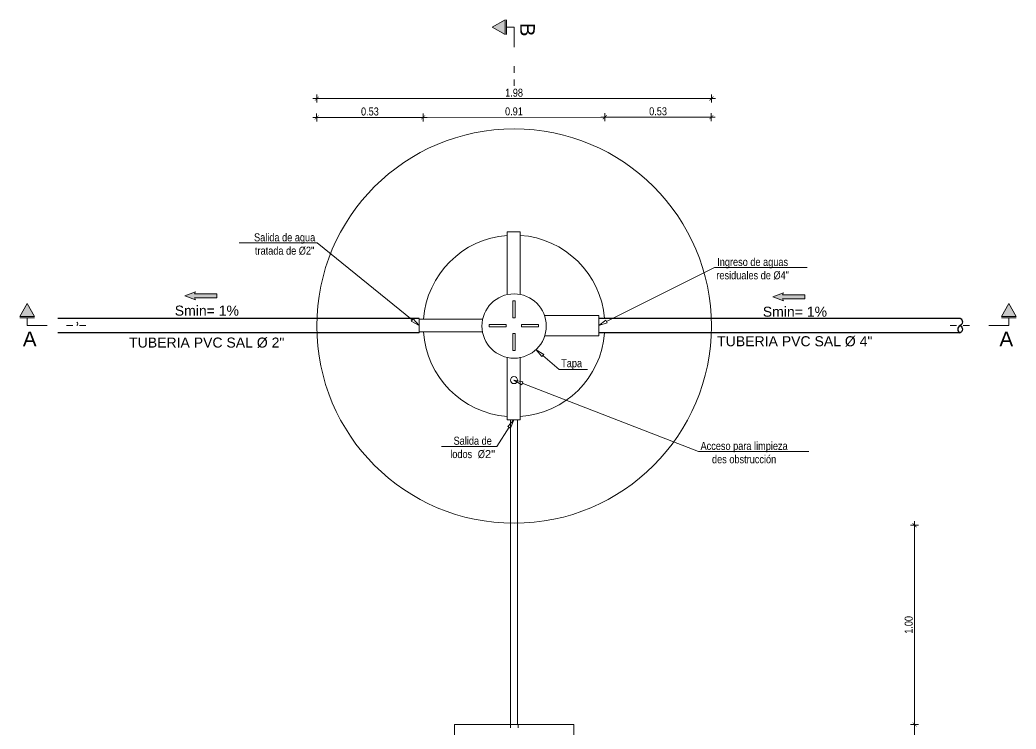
# Model space of a CAD drawing. Header units: metres. Extents: x 0 to 1935, y 0 to 1529.
# Drawn here: x 1888.04 to 1893.039, y 1466.002 to 1469.563 of the extents above; entities that cross this region are included whole.
import ezdxf
from ezdxf import colors
from ezdxf.entities.mleader import LeaderData, LeaderLine
from ezdxf.enums import TextEntityAlignment as Align
from ezdxf.math import Vec2, Vec3

# ---------------------------------------------------------------- set-up
doc = ezdxf.new("R2010")
doc.units = ezdxf.units.M
doc.header["$LTSCALE"] = 0.005
doc.linetypes.add('ACAD_ISO04W100', pattern=[30.5, 24, -3, 0.5, -3])
for name, color, linetype, lineweight in [('-Acero techos', 252, 'Continuous', 13), ('-Acotado', 251, 'Continuous', 5), ('-Eje', 1, 'ACAD_ISO04W100', 9)]:
    doc.layers.add(name, color=color, linetype=linetype, lineweight=lineweight)
doc.layers.add('A_50_CotasExter', color=7, linetype='Continuous')
doc.layers.add('PDF_Text', color=7, linetype='Continuous')
doc.layers.add('PDF_Muro secundario', color=7, linetype='Continuous', true_color=0x545454)
doc.layers.add("PDF_Tub. de desague 4''", color=7, linetype='Continuous', true_color=0x002595)
doc.styles.add('-Arial', font='arial.ttf')
doc.styles.add('-Arial Narrow', font='ARIALN.TTF')
doc.styles.add('PDF Arial-BoldMT', font='arial.ttf')
doc.dimstyles.new('Esc 1_20n', dxfattribs={"dimscale": 0.02, "dimtxt": 2, "dimasz": 1, "dimexe": 1, "dimexo": 1, "dimgap": 0.45, "dimtad": 1, "dimtoh": 1, "dimzin": 3, "dimdsep": 46, "dimtxsty": '-Arial Narrow', "dimblk": 'ARCHTICK', "dimcen": 1, "dimdle": 1, "dimclrd": 252, "dimclre": 252, "dimclrt": 252, "dimadec": 0, "dimazin": 0, "dimtfac": 1, "dimtix": 1, "dimtmove": 1, "dimatfit": 2, "dimldrblk": 'ARCHTICK', "dimfxl": 1, "dimfxlon": 1, "dimtolj": 2, "dimlwd": 5, "dimlwe": 5, "dimarcsym": 0})

# ---------------------------------------------------------------- blocks, each defined once
blk = doc.blocks.new('Corte Vertical 1_1000')
at = {"layer": '-Eje'}
blk.add_hatch(color=256, dxfattribs=at).paths.add_polyline_path([(13.34, -3.56), (9.86, -1.57), (9.86, -5.55)])
for p, q in [((9.44, -1.57), (9.44, -5.55)), ((9.44, -3.56), (7.34, -3.56))]:
    blk.add_line(p, q, dxfattribs=at)
blk.add_lwpolyline([(13.34, -3.56), (9.86, -5.55), (9.86, -1.57)], close=True, dxfattribs=at)
for points in [[(7.34, -3.56), (7.34, -16.05)], [(7.34, -14.25), (7.34, -16)], [(7.34, -17.81), (7.34, -19.56)]]:
    blk.add_lwpolyline(points, dxfattribs=at)
at = {"layer": '-Eje', "style": '-Arial'}
blk.add_attdef('A', text='', height=4, dxfattribs=at).set_placement((3.71, -4.24), align=Align.MIDDLE)
blk = doc.blocks.new('_ClosedBlank')
at = {"color": 0, "linetype": 'ByBlock', "lineweight": -2}
for p, q in [((-1, 0.17), (0, 0)), ((-1, 0.17), (-1, -0.17)), ((0, 0), (-1, -0.17))]:
    blk.add_line(p, q, dxfattribs=at)
blk = doc.blocks.new('_ArchTick')
at = {"color": 0, "linetype": 'ByBlock', "const_width": 0.15}
blk.add_lwpolyline([(-0.5, -0.5), (0.5, 0.5)], dxfattribs=at)
blk = doc.blocks.new('*D368')
at = {"layer": 'A_50_CotasExter', "color": 252, "lineweight": 5, "ltscale": 0.005, "transparency": 16777216}
for p, q in [((1889.5101, 1469.1678), (1891.5301, 1469.1678)), ((1889.5301, 1469.1478), (1889.5301, 1469.1878)), ((1891.5101, 1469.1478), (1891.5101, 1469.1878))]:
    blk.add_line(p, q, dxfattribs=at)
at = {"layer": 'Defpoints', "color": 0, "ltscale": 0.005, "transparency": 16777216}
for p in [(1891.5101, 1469.1678), (1889.5301, 1468.0255), (1891.5101, 1468.0255)]:
    blk.add_point(p, dxfattribs=at)
at = {"layer": 'A_50_CotasExter', "color": 252, "lineweight": 5, "ltscale": 0.005, "transparency": 16777216, "xscale": 0.02, "yscale": 0.02, "zscale": 0.02, "rotation": 180}
blk.add_blockref('_ArchTick', (1889.5301, 1469.1678), dxfattribs=at)
at = {"layer": 'A_50_CotasExter', "color": 252, "lineweight": 5, "ltscale": 0.005, "transparency": 16777216, "xscale": 0.02, "yscale": 0.02, "zscale": 0.02}
blk.add_blockref('_ArchTick', (1891.5101, 1469.1678), dxfattribs=at)
at = {"layer": 'A_50_CotasExter', "color": 252, "ltscale": 0.005, "transparency": 16777216, "insert": (1890.5201, 1469.1973), "char_height": 0.04, "attachment_point": 5, "style": '-Arial Narrow'}
blk.add_mtext('\\A2;1.98', dxfattribs=at)
blk = doc.blocks.new('*D367')
at = {"layer": 'A_50_CotasExter', "color": 252, "lineweight": 5, "ltscale": 0.005, "transparency": 16777216}
for p, q in [((1892.5299, 1465.4061), (1892.5299, 1466.0455)), ((1892.5099, 1466.0255), (1892.5499, 1466.0255)), ((1892.5099, 1465.4261), (1892.5499, 1465.4261))]:
    blk.add_line(p, q, dxfattribs=at)
at = {"layer": 'Defpoints', "color": 0, "ltscale": 0.005, "transparency": 16777216}
for p in [(1890.8206, 1466.0255), (1892.5299, 1466.0255), (1890.8206, 1465.4261)]:
    blk.add_point(p, dxfattribs=at)
at = {"layer": 'A_50_CotasExter', "color": 252, "lineweight": 5, "ltscale": 0.005, "transparency": 16777216, "xscale": 0.02, "yscale": 0.02, "zscale": 0.02}
for p, rotation in [((1892.5299, 1466.0255), 90), ((1892.5299, 1465.4261), 270)]:
    blk.add_blockref('_ArchTick', p, dxfattribs=dict(at, rotation=rotation))
at = {"layer": 'A_50_CotasExter', "color": 252, "ltscale": 0.005, "transparency": 16777216, "insert": (1892.5005, 1465.7258), "char_height": 0.04, "attachment_point": 5, "rotation": 90, "style": '-Arial Narrow'}
blk.add_mtext('\\A2;0.60', dxfattribs=at)
blk = doc.blocks.new('*D364')
at = {"layer": 'A_50_CotasExter', "color": 252, "lineweight": 5, "ltscale": 0.005, "transparency": 16777216}
for p, q in [((1890.9755, 1469.0545), (1890.9755, 1469.0945)), ((1891.5098, 1469.0546), (1891.5098, 1469.0946)), ((1891.5298, 1469.0746), (1890.9555, 1469.0745))]:
    blk.add_line(p, q, dxfattribs=at)
at = {"layer": 'Defpoints', "color": 0, "ltscale": 0.005, "transparency": 16777216}
for p in [(1890.9755, 1469.0745), (1890.9757, 1468.026), (1891.5101, 1468.0261)]:
    blk.add_point(p, dxfattribs=at)
at = {"layer": 'A_50_CotasExter', "color": 252, "lineweight": 5, "ltscale": 0.005, "transparency": 16777216, "xscale": 0.02, "yscale": 0.02, "zscale": 0.02}
for p, rotation in [((1890.9755, 1469.0745), 180.0127922089741), ((1891.5098, 1469.0746), 0.01279220897409949)]:
    blk.add_blockref('_ArchTick', p, dxfattribs=dict(at, rotation=rotation))
at = {"layer": 'A_50_CotasExter', "color": 252, "ltscale": 0.005, "transparency": 16777216, "insert": (1891.2426, 1469.104), "char_height": 0.04, "attachment_point": 5, "rotation": 0.0128, "style": '-Arial Narrow'}
blk.add_mtext('\\A2;0.53', dxfattribs=at)
blk = doc.blocks.new('*D365')
at = {"layer": 'A_50_CotasExter', "color": 252, "lineweight": 5, "ltscale": 0.005, "transparency": 16777216}
for p, q in [((1890.0638, 1469.0538), (1890.0638, 1469.0938)), ((1890.9751, 1469.0544), (1890.9751, 1469.0944)), ((1890.9951, 1469.0744), (1890.0438, 1469.0738))]:
    blk.add_line(p, q, dxfattribs=at)
at = {"layer": 'Defpoints', "color": 0, "ltscale": 0.005, "transparency": 16777216}
for p in [(1890.0638, 1469.0738), (1890.0644, 1468.0261), (1890.9757, 1468.026)]:
    blk.add_point(p, dxfattribs=at)
at = {"layer": 'A_50_CotasExter', "color": 252, "lineweight": 5, "ltscale": 0.005, "transparency": 16777216, "xscale": 0.02, "yscale": 0.02, "zscale": 0.02}
for p, rotation in [((1890.0638, 1469.0738), 180.0341797321883), ((1890.9751, 1469.0744), 0.03417973218831526)]:
    blk.add_blockref('_ArchTick', p, dxfattribs=dict(at, rotation=rotation))
at = {"layer": 'A_50_CotasExter', "color": 252, "ltscale": 0.005, "transparency": 16777216, "insert": (1890.5194, 1469.1035), "char_height": 0.04, "attachment_point": 5, "rotation": 0.0342, "style": '-Arial Narrow'}
blk.add_mtext('\\A2;0.91', dxfattribs=at)
blk = doc.blocks.new('*D363')
at = {"layer": 'A_50_CotasExter', "color": 252, "lineweight": 5, "ltscale": 0.005, "transparency": 16777216}
for p, q in [((1889.5295, 1469.0535), (1889.5294, 1469.0935)), ((1890.0638, 1469.0538), (1890.0638, 1469.0938)), ((1890.0838, 1469.0739), (1889.5095, 1469.0735))]:
    blk.add_line(p, q, dxfattribs=at)
at = {"layer": 'Defpoints', "color": 0, "ltscale": 0.005, "transparency": 16777216}
for p in [(1889.5295, 1469.0735), (1889.5301, 1468.0261), (1890.0644, 1468.0261)]:
    blk.add_point(p, dxfattribs=at)
at = {"layer": 'A_50_CotasExter', "color": 252, "lineweight": 5, "ltscale": 0.005, "transparency": 16777216, "xscale": 0.02, "yscale": 0.02, "zscale": 0.02}
for p, rotation in [((1889.5295, 1469.0735), 180.0341797321883), ((1890.0638, 1469.0738), 0.03417973218831526)]:
    blk.add_blockref('_ArchTick', p, dxfattribs=dict(at, rotation=rotation))
at = {"layer": 'A_50_CotasExter', "color": 252, "ltscale": 0.005, "transparency": 16777216, "insert": (1889.7966, 1469.1031), "char_height": 0.04, "attachment_point": 5, "rotation": 0.0342, "style": '-Arial Narrow'}
blk.add_mtext('\\A2;0.53', dxfattribs=at)
blk = doc.blocks.new('*D370')
at = {"layer": 'A_50_CotasExter', "color": 252, "lineweight": 5, "ltscale": 0.005, "transparency": 16777216}
for p, q in [((1892.5299, 1467.0455), (1892.5299, 1466.0055)), ((1892.5099, 1467.0255), (1892.5499, 1467.0255)), ((1892.5099, 1466.0255), (1892.5499, 1466.0255))]:
    blk.add_line(p, q, dxfattribs=at)
at = {"layer": 'Defpoints', "color": 0, "ltscale": 0.005, "transparency": 16777216}
for p in [(1890.5209, 1467.0255), (1890.5209, 1466.0255), (1892.5299, 1466.0255)]:
    blk.add_point(p, dxfattribs=at)
at = {"layer": 'A_50_CotasExter', "color": 252, "lineweight": 5, "ltscale": 0.005, "transparency": 16777216, "xscale": 0.02, "yscale": 0.02, "zscale": 0.02}
for p, rotation in [((1892.5299, 1467.0255), 90), ((1892.5299, 1466.0255), 270)]:
    blk.add_blockref('_ArchTick', p, dxfattribs=dict(at, rotation=rotation))
at = {"layer": 'A_50_CotasExter', "color": 252, "ltscale": 0.005, "transparency": 16777216, "insert": (1892.5005, 1466.5255), "char_height": 0.04, "attachment_point": 5, "rotation": 90, "style": '-Arial Narrow'}
blk.add_mtext('\\A2;1.00', dxfattribs=at)

msp = doc.modelspace()

# ---------------------------------------------------------------- hatches: boundary and pattern name
at = {"layer": '-Acero techos', "lineweight": 5, "ltscale": 0.005, "true_color": 0x105689}
h = msp.add_hatch(color=146, dxfattribs=at)
h.dxf.hatch_style = 1
h.paths.add_polyline_path([(1888.9164, 1468.16785), (1889.02866, 1468.16785), (1889.02866, 1468.18797), (1888.9164, 1468.18797), (1888.9217, 1468.19856), (1888.86769, 1468.17844), (1888.9217, 1468.15726)])
h = msp.add_hatch(color=146, dxfattribs=at)
h.dxf.hatch_style = 1
h.paths.add_polyline_path([(1891.86729, 1468.16234), (1891.97956, 1468.16234), (1891.97956, 1468.18246), (1891.86729, 1468.18246), (1891.87259, 1468.19305), (1891.81858, 1468.17293), (1891.87259, 1468.15175)])

# ---------------------------------------------------------------- linework, layer by layer
at = {"layer": '-Acero techos', "color": 148, "ltscale": 0.005, "true_color": 0x09314e}
for points in [[(1888.9164, 1468.16785), (1888.9217, 1468.15726), (1888.86769, 1468.17844), (1888.9217, 1468.19856), (1888.9164, 1468.18797), (1889.02866, 1468.18797), (1889.02866, 1468.16785)], [(1891.86729, 1468.16234), (1891.87259, 1468.15175), (1891.81858, 1468.17293), (1891.87259, 1468.19305), (1891.86729, 1468.18246), (1891.97956, 1468.18246), (1891.97956, 1468.16234)]]:
    msp.add_lwpolyline(points, close=True, dxfattribs=at)
at = {"layer": '-Acero techos', "color": 18, "ltscale": 0.005, "true_color": 0x000000}
msp.add_lwpolyline([(1890.04394, 1468.06396), (1890.04394, 1467.99144)], dxfattribs=at)
msp.add_circle((1890.52008, 1468.02607), 0.99, dxfattribs=at)
at = {"layer": 'PDF_Muro secundario', "color": 18, "lineweight": 13, "true_color": 0x000000}
msp.add_lwpolyline([(1890.82058, 1466.02547), (1890.22118, 1466.02547), (1890.22118, 1465.42608), (1890.82058, 1465.42608)], close=True, dxfattribs=at)
at = {"layer": "PDF_Tub. de desague 4''", "lineweight": 13}
for points in [[(1890.48586, 1468.18753), (1890.48586, 1468.49936), (1890.55102, 1468.49936), (1890.55102, 1468.18753)], [(1890.35973, 1468.06035), (1890.04394, 1468.06035), (1890.04394, 1467.99624), (1890.35973, 1467.99624)], [(1890.67294, 1468.07927), (1890.94469, 1468.07927), (1890.94469, 1467.97732), (1890.67294, 1467.97732)], [(1890.48586, 1467.87011), (1890.48586, 1467.55566), (1890.55102, 1467.55566), (1890.55102, 1467.87011)], [(1890.50137, 1466.02547), (1890.50137, 1467.55566)], [(1890.53711, 1466.02547), (1890.53711, 1467.55566)], [(1890.50186, 1466.02547), (1890.50186, 1466.00857)], [(1890.5399, 1466.02547), (1890.5399, 1466.00857)]]:
    msp.add_lwpolyline(points, dxfattribs=at)
for points in [[(1890.51318, 1468.15284), (1890.51318, 1468.06771), (1890.52475, 1468.06771), (1890.52475, 1468.15284)], [(1890.39547, 1468.02146), (1890.4806, 1468.02146), (1890.4806, 1468.03302), (1890.39547, 1468.03302)], [(1890.64246, 1468.03302), (1890.55733, 1468.03302), (1890.55733, 1468.02146), (1890.64246, 1468.02146)], [(1890.52475, 1467.90374), (1890.52475, 1467.98888), (1890.51318, 1467.98888), (1890.51318, 1467.90374)]]:
    msp.add_lwpolyline(points, close=True, dxfattribs=at)
at = {"layer": "PDF_Tub. de desague 4''", "lineweight": 30}
for points in [[(1890.04416, 1468.06396), (1888.23087, 1468.06396)], [(1892.75798, 1468.06396), (1890.94469, 1468.06396)], [(1890.04416, 1467.99144), (1888.23087, 1467.99144)]]:
    msp.add_lwpolyline(points, dxfattribs=at)
for points in [[(1892.7582, 1468.06495, -0.6185536), (1892.7582, 1468.02817, -0.6185536), (1892.7582, 1467.99149)], [(1892.75776, 1468.02817, 0.6185536), (1892.75798, 1467.99144), (1890.94469, 1467.99144)]]:
    msp.add_lwpolyline(points, format="xyb", dxfattribs=at)
at = {"layer": "PDF_Tub. de desague 4''", "lineweight": 13}
for centre, radius in [((1890.52008, 1468.02607), 0.1614), ((1890.5195, 1467.75464), 0.01786)]:
    msp.add_circle(centre, radius, dxfattribs=at)
for centre, radius, start, end in [((1890.52046, 1468.0265), 0.45601, 94.3519, 175.74282), ((1890.51956, 1468.02631), 0.45613, 4.73386, 86.0447), ((1888.32097, 1468.03716), 0.00998, 296.52175, 63.47825), ((1890.52041, 1468.02657), 0.4559, 183.8155, 265.65357), ((1890.52088, 1468.02547), 0.45468, 273.80116, 355.70668)]:
    msp.add_arc(centre, radius, start, end, dxfattribs=at)

# ---------------------------------------------------------------- block references
at = {"layer": '-Eje'}
ref = msp.add_blockref('Corte Vertical 1_1000', (1890.65571, 1469.59181), dxfattribs=dict(at, xscale=-0.01836941918200827, yscale=0.01836941918200827, zscale=0.01836941918200827))
ref.add_attrib('A', 'B', dxfattribs={"height": 0.07348, "rotation": 270, "style": '-Arial'}).set_placement((1890.5875, 1469.51397), align=Align.MIDDLE)
ref = msp.add_blockref('Corte Vertical 1_1000', (1888.01162, 1467.89339), dxfattribs=dict(at, xscale=0.01836941918200827, yscale=0.01836941918200827, zscale=0.01836941918200827, rotation=90.00000000000001))
ref.add_attrib('A', 'A', dxfattribs={"height": 0.07348, "style": '-Arial'}).set_placement((1888.08946, 1467.9616), align=Align.MIDDLE)
ref = msp.add_blockref('Corte Vertical 1_1000', (1893.06789, 1467.89339), dxfattribs=dict(at, xscale=-0.01836941918200827, yscale=0.01836941918200827, zscale=0.01836941918200827, rotation=270))
ref.add_attrib('A', 'A', dxfattribs={"height": 0.07348, "style": '-Arial'}).set_placement((1892.99005, 1467.9616), align=Align.MIDDLE)

# ---------------------------------------------------------------- texts
at = {"layer": 'PDF_Text', "attachment_point": 6, "style": 'PDF Arial-BoldMT'}
for s, insert, char_height in [('Smin= 1%', (1889.13973, 1468.10317), 0.050341), ('Smin= 1%', (1892.09062, 1468.09766), 0.050341), ('TUBERIA PVC SAL Ø 2"', (1889.36743, 1467.94208), 0.0503406), ('TUBERIA PVC SAL Ø 4"', (1892.31833, 1467.94878), 0.0503406)]:
    msp.add_mtext(s, dxfattribs=dict(at, insert=insert, char_height=char_height))

# ---------------------------------------------------------------- dimensions: what is measured, and where the dimension line sits
at = {"layer": 'A_50_CotasExter', "color": 18, "ltscale": 0.005, "true_color": 0x000000}
for p1, p2, distance, picture, middle in [((1889.53008, 1468.02548), (1891.51008, 1468.02548), 1.14235, '*D368', (1890.52008, 1469.19726)), ((1891.51008, 1468.02607), (1890.97569, 1468.02595), -1.04857, '*D364', (1891.24264, 1469.104)), ((1890.52088, 1467.02547), (1890.52088, 1466.02547), 2.00907, '*D370', (1892.50052, 1466.52547))]:
    dim = msp.add_aligned_dim(p1=p1, p2=p2, distance=distance, dimstyle='Esc 1_20n', dxfattribs=at)
    dim.commit()
    dim.dimension.update_dxf_attribs({"geometry": picture, "text_midpoint": middle})
for base, p1, p2, angle, picture, middle in [((1889.52945, 1469.07353), (1890.06445, 1468.02607), (1889.53008, 1468.02607), 0.03418, '*D363', (1889.79662, 1469.10311)), ((1890.06382, 1469.07385), (1890.97569, 1468.02595), (1890.06445, 1468.02607), 0.03418, '*D365', (1890.51943, 1469.10354)), ((1892.52995, 1466.02547), (1890.82058, 1465.42608), (1890.82058, 1466.02547), 270, '*D367', (1892.50052, 1465.72578))]:
    dim = msp.add_linear_dim(base=base, p1=p1, p2=p2, angle=angle, dimstyle='Esc 1_20n', dxfattribs=at)
    dim.commit()
    dim.dimension.update_dxf_attribs({"geometry": picture, "text_midpoint": middle})

# ---------------------------------------------------------------- leaders
at = {"layer": '-Acotado'}
ml = msp.add_multileader_mtext('Standard', dxfattribs=at)
ml.set_content('Salida de agua\\Ptratada de Ø2"', color=7, style='-Arial Narrow')
ml.set_leader_properties(color=7, linetype='Continuous', lineweight=0)
ml.set_arrow_properties(name='CLOSEDBLANK')
ml.build(insert=Vec2(0, 0))
ml.multileader.update_dxf_attribs({"has_dogleg": 0, "text_left_attachment_type": 6, "text_right_attachment_type": 6, "dogleg_length": 0, "arrow_head_size": 0.04463, "scale": 0.025})
ctx = ml.context
ctx.base_point, ctx.scale, ctx.char_height, ctx.arrow_head_size, ctx.landing_gap_size, ctx.plane_origin = Vec3(1889.20607, 1468.44316), 0.025, 0.0401642, 0.04463, 0.01116, Vec3(1889.82602, 1468.88916)
ctx.left_attachment, ctx.right_attachment, ctx.text_align_type = 6, 6, 1
notes = []
notes.append((ctx, [(1, (1, 1, 0), (1889.53129, 1468.44316), (-1, 0), 0, [(0, [(1890.04394, 1468.02829)], 0, [])])]))
ctx.mtext.insert, ctx.mtext.alignment, ctx.mtext.flow_direction = Vec3(1889.36868, 1468.49136), 2, 5
ml = msp.add_multileader_mtext('Standard', dxfattribs=at)
ml.set_content('Ingreso de aguas\\Presiduales de Ø4"', color=7, style='-Arial Narrow')
ml.set_leader_properties(color=7, linetype='Continuous', lineweight=0)
ml.set_arrow_properties(name='CLOSEDBLANK')
ml.build(insert=Vec2(0, 0))
ml.multileader.update_dxf_attribs({"has_dogleg": 0, "text_left_attachment_type": 6, "text_right_attachment_type": 6, "dogleg_length": 0, "arrow_head_size": 0.04463, "scale": 0.025})
ctx = ml.context
ctx.base_point, ctx.scale, ctx.char_height, ctx.arrow_head_size, ctx.landing_gap_size, ctx.plane_origin = Vec3(1891.52649, 1468.31969), 0.025, 0.0401642, 0.04463, 0.01116, Vec3(1891.2071, 1468.88916)
ctx.left_attachment, ctx.right_attachment, ctx.text_align_type = 6, 6, 1
notes.append((ctx, [(0, (1, 1, 0), (1891.52649, 1468.31969), (1, 0), 0, [(0, [(1890.94469, 1468.02829)], 0, [])])]))
ctx.mtext.insert, ctx.mtext.alignment, ctx.mtext.flow_direction = Vec3(1891.71718, 1468.36789), 2, 5
ml = msp.add_multileader_mtext('Standard', dxfattribs=at)
ml.set_content('Tapa', color=7, style='-Arial Narrow')
ml.set_leader_properties(color=7, linetype='Continuous', lineweight=0)
ml.set_arrow_properties(name='CLOSEDBLANK')
ml.build(insert=Vec2(0, 0))
ml.multileader.update_dxf_attribs({"has_dogleg": 0, "text_left_attachment_type": 6, "text_right_attachment_type": 6, "dogleg_length": 0, "arrow_head_size": 0.04463, "scale": 0.025})
ctx = ml.context
ctx.base_point, ctx.scale, ctx.char_height, ctx.arrow_head_size, ctx.landing_gap_size, ctx.plane_origin = Vec3(1890.74675, 1467.8082), 0.025, 0.040164, 0.04463, 0.01116, Vec3(1890.63017, 1468.93146)
ctx.left_attachment, ctx.right_attachment, ctx.text_align_type = 6, 6, 1
notes.append((ctx, [(0, (1, 1, 0), (1890.74675, 1467.8082), (1, 0), 0, [(0, [(1890.63053, 1467.90704)], 0, [])])]))
ctx.mtext.insert, ctx.mtext.alignment, ctx.mtext.flow_direction = Vec3(1890.80875, 1467.85952), 2, 5
ml = msp.add_multileader_mtext('Standard', dxfattribs=at)
ml.set_content('Acceso para limpieza\\Pdes obstrucción', color=7, style='-Arial Narrow')
ml.set_leader_properties(color=7, linetype='Continuous', lineweight=0)
ml.set_arrow_properties(name='CLOSEDBLANK')
ml.build(insert=Vec2(0, 0))
ml.multileader.update_dxf_attribs({"has_dogleg": 0, "text_left_attachment_type": 6, "text_right_attachment_type": 6, "dogleg_length": 0, "arrow_head_size": 0.04463, "scale": 0.025})
ctx = ml.context
ctx.base_point, ctx.scale, ctx.char_height, ctx.arrow_head_size, ctx.landing_gap_size, ctx.plane_origin = Vec3(1891.44554, 1467.39606), 0.025, 0.0401642, 0.04463, 0.01116, Vec3(1890.80896, 1467.98769)
ctx.left_attachment, ctx.right_attachment, ctx.text_align_type = 6, 6, 1
notes.append((ctx, [(0, (1, 1, 0), (1891.44554, 1467.39606), (1, 0), 0, [(0, [(1890.5195, 1467.75464)], 0, [])])]))
ctx.mtext.insert, ctx.mtext.alignment, ctx.mtext.flow_direction = Vec3(1891.67436, 1467.44426), 2, 5
ml = msp.add_multileader_mtext('Standard', dxfattribs=at)
ml.set_content('Salida de\\Plodos {\\fArial|b0|i0|c0|p34;\\C256; }Ø{\\fArial|b0|i0|c0|p34;\\C256;2"}', color=7, style='-Arial Narrow')
ml.set_leader_properties(color=7, linetype='Continuous', lineweight=0)
ml.set_arrow_properties(name='CLOSEDBLANK')
ml.build(insert=Vec2(0, 0))
ml.multileader.update_dxf_attribs({"has_dogleg": 0, "text_left_attachment_type": 6, "text_right_attachment_type": 6, "dogleg_length": 0, "arrow_head_size": 0.04463, "scale": 0.025})
ctx = ml.context
ctx.base_point, ctx.scale, ctx.char_height, ctx.arrow_head_size, ctx.landing_gap_size, ctx.plane_origin = Vec3(1890.19133, 1467.42201), 0.025, 0.0401642, 0.04463, 0.01116, Vec3(1890.51115, 1468.07403)
ctx.left_attachment, ctx.right_attachment, ctx.text_align_type = 6, 6, 1
notes.append((ctx, [(1, (1, 1, 0), (1890.43347, 1467.42201), (-1, 0), 0, [(0, [(1890.51924, 1467.55566)], 0, [])])]))
ctx.mtext.insert, ctx.mtext.alignment, ctx.mtext.flow_direction = Vec3(1890.3124, 1467.4702), 2, 5
for ctx, leaders in notes:
    for number, flags, end, landing, length, lines in leaders:
        leader = LeaderData()
        leader.index, (leader.has_last_leader_line, leader.has_dogleg_vector, leader.attachment_direction) = number, flags
        leader.last_leader_point, leader.dogleg_vector, leader.dogleg_length = Vec3(end), Vec3(landing), length
        for number, points, colour, breaks in lines:
            line = LeaderLine()
            line.index, line.vertices, line.color, line.breaks = number, Vec3.list(points), colors.encode_raw_color(colour), breaks
            leader.lines.append(line)
        ctx.leaders.append(leader)

doc.saveas('drawing.dxf')
